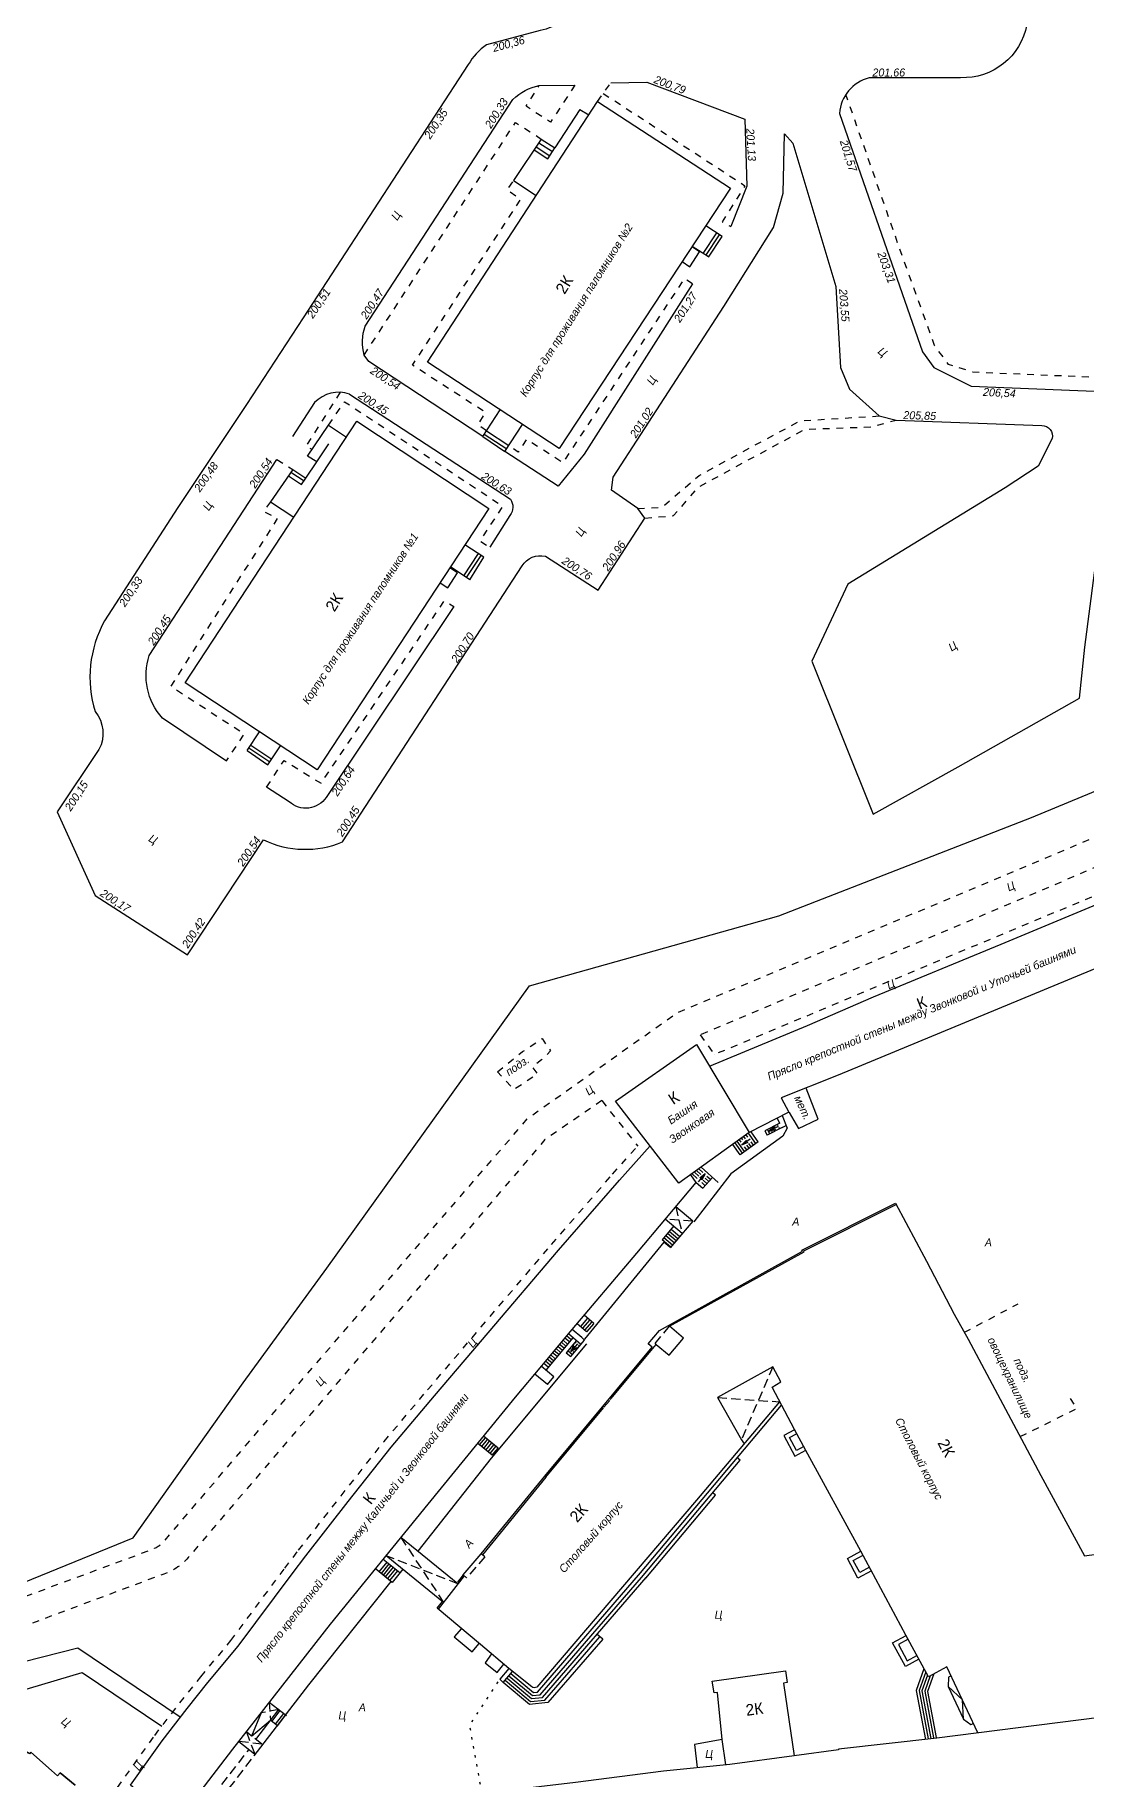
# Model space of a CAD drawing. Header units: metres. Extents: x 2227888 to 2228620, y 529759 to 530801.
# Drawn here: x 2228154.6 to 2228269.6, y 530494.2 to 530685 of the extents above; entities that cross this region are included whole.
import ezdxf

# ---------------------------------------------------------------- set-up
doc = ezdxf.new("R2010")
doc.units = ezdxf.units.M
doc.header["$LTSCALE"] = 0.5
for name, pattern in [('189_3', [3, 1.5, -1.5]), ('22', [3, 2, -1]), ('24', [3, 1.5, -1.5]), ('366', [2, 0.5, -1.5]), ('8_2', [5, 4, -1]), ('CONTI', [0]), ('L2X1', [3, 2, -1])]:
    doc.linetypes.add(name, pattern=pattern)
for name, color, linetype in [('ЗДАНИЯ_ЖИЛЫЕ', 252, 'CONTI'), ('КУЛЬТ_РИТУАЛ', 252, 'CONTI'), ('ОГРАЖДЕНИЯ', 252, 'CONTI'), ('СООРУЖЕНИЯ', 252, 'CONTI'), ('ТРОТУАРЫ', 252, 'CONTI')]:
    doc.layers.add(name, color=color, linetype=linetype)
doc.layers.add('ИИ_ЗДАНИЯ_СООРУЖЕНИЯ_025', color=7, linetype='Continuous', lineweight=25)
doc.layers.get('0').off()
doc.styles.get("Standard").update_dxf_attribs({"font": '', "height": 0.875})
doc.styles.add('БМ431', font='', dxfattribs={"height": 0.875})
doc.styles.add('древний курсив', font='', dxfattribs={"height": 0.875})
doc.styles.add('рубленый', font='', dxfattribs={"height": 1})
doc.styles.get('Standard').set_extended_font_data('Bm431', italic=True)
doc.styles.get('БМ431').set_extended_font_data('Bm431', italic=True)
doc.styles.get('древний курсив').set_extended_font_data('D431', italic=True)
doc.styles.get('рубленый').set_extended_font_data('P131')
doc.linetypes.add('119_3', pattern='A,6,-2,[12,GUGK.shx,S=1,R=0,X=0,Y=0],6,[12,GUGK.shx,S=1,R=180,X=0,Y=0],-2', length=16)
doc.linetypes.add('122_g', pattern='A,1,-2,6,-0.5,-0.2,["Г",Standard,S=2,R=0,X=-0.1,Y=-1],-0.2,-2,6,-2,6,-2,6', length=33.9)
doc.linetypes.add('280', pattern='A,2,[9,GUGK.shx,S=0.25,R=0,X=0,Y=0.5],2,0', length=4)
doc.linetypes.add('474_1', pattern='A,1.5,[4,GUGK.shx,S=1,R=0,X=0,Y=-0.5],-0.5,[5,GUGK.shx,S=0.3,R=45,X=0,Y=0.5],0.001,-0.5,0.5', length=3.001)
doc.linetypes.add('84a_2', pattern='A,0.001,[5,GUGK.shx,S=0.9,R=225,X=0,Y=0],0.5,[5,GUGK.shx,S=0.4,R=225,X=0,Y=0],0.5', length=1.001)

# ---------------------------------------------------------------- blocks, each defined once
blk = doc.blocks.new('468(1)')
at = {"color": 3}
for points in [[(-1, 1), (1, 1)], [(-0.6, 0.5), (0.6, 0.5)], [(-0.2, 0), (0.2, 0)]]:
    blk.add_lwpolyline(points, dxfattribs=at)

msp = doc.modelspace()

# ---------------------------------------------------------------- linework, layer by layer
at = {"layer": 'ЗДАНИЯ_ЖИЛЫЕ'}
for points in [[(2228197.56, 530649.18), (2228216.18, 530677.69), (2228230.74, 530668.2), (2228211.98, 530639.75), (2228197.56, 530649.18)], [(2228214.26, 530676.82), (2228211.51, 530672.61)], [(2228214.26, 530676.82), (2228215.21, 530676.21)], [(2228210.03, 530673.58), (2228206.99, 530669.04), (2228209.47, 530667.42)], [(2228210.03, 530673.58), (2228211.51, 530672.61)], [(2228209.24, 530672.41), (2228210.73, 530671.42), (2228211.51, 530672.61)], [(2228209.46, 530672.74), (2228210.95, 530671.76)], [(2228209.75, 530673.18), (2228211.24, 530672.2)], [(2228228.33, 530660.66), (2228229.82, 530662.92), (2228228.03, 530664.1)], [(2228225.44, 530660.17), (2228226.29, 530659.61), (2228227.35, 530661.25), (2228226.52, 530661.8)], [(2228228.31, 530660.68), (2228226.54, 530661.84)], [(2228227.73, 530661.06), (2228229.22, 530663.31)], [(2228228.04, 530660.85), (2228229.53, 530663.11)], [(2228189.85, 530642.72), (2228204.3, 530633.19), (2228185.49, 530604.58), (2228171.06, 530614.09), (2228189.85, 530642.72)], [(2228203.62, 530641.05), (2228205.53, 530643.97)], [(2228203.62, 530641.05), (2228206.05, 530639.42), (2228207.98, 530642.37)], [(2228203.79, 530641.31), (2228206.24, 530639.71)], [(2228204.02, 530641.66), (2228206.47, 530640.06)], [(2228201.55, 530625.82), (2228203.14, 530628.24)], [(2228202.22, 530625.38), (2228203.74, 530627.84), (2228201.67, 530629.2)], [(2228201.86, 530625.62), (2228203.45, 530628.03)], [(2228198.95, 530625.06), (2228199.8, 530624.5), (2228200.86, 530626.15), (2228200.03, 530626.7)], [(2228202.22, 530625.38), (2228200.09, 530626.78)], [(2228177.85, 530606.7), (2228179.19, 530608.73)], [(2228177.85, 530606.7), (2228180.11, 530605.12), (2228181.49, 530607.22)], [(2228178.03, 530606.98), (2228180.33, 530605.46)], [(2228178.24, 530607.29), (2228180.54, 530605.77)]]:
    msp.add_lwpolyline(points, dxfattribs=at)
at = {"layer": 'ЗДАНИЯ_ЖИЛЫЕ', "flags": 128}
for points in [[(2228185.48, 530638.27), (2228184.45, 530638.89), (2228186.75, 530642.29), (2228188.73, 530640.99)], [(2228185.48, 530638.27), (2228186.78, 530640.23)], [(2228182.85, 530637.45), (2228180.42, 530633.9), (2228182.97, 530632.23)], [(2228182.64, 530637.15), (2228184.08, 530636.19)], [(2228182.85, 530637.45), (2228184.28, 530636.48), (2228185.48, 530638.27)], [(2228182.36, 530636.74), (2228183.81, 530635.78), (2228184.28, 530636.48)]]:
    msp.add_lwpolyline(points, dxfattribs=at)
at = {"layer": 'ИИ_ЗДАНИЯ_СООРУЖЕНИЯ_025', "extrusion": (-2.03036e-17, 5.69296e-17, -1)}
for p, q in [((2228193.12, 530517.94), (2228192.26, 530516.89)), ((2228193.35, 530517.75), (2228192.5, 530516.7)), ((2228193.58, 530517.56), (2228192.73, 530516.51)), ((2228193.81, 530517.37), (2228192.96, 530516.32)), ((2228194.05, 530517.18), (2228193.2, 530516.13)), ((2228194.28, 530516.99), (2228193.43, 530515.94)), ((2228178.81, 530498.55), (2228181.32, 530501.83)), ((2228180.56, 530500.51), (2228181.47, 530501.7)), ((2228179.38, 530501.44), (2228178.32, 530498.92)), ((2228178.32, 530498.92), (2228180.4, 530500.64)), ((2228180.96, 530500.2), (2228181.87, 530501.39)), ((2228181.16, 530500.05), (2228182.07, 530501.24))]:
    msp.add_line(p, q, dxfattribs=at)
at = {"layer": 'ИИ_ЗДАНИЯ_СООРУЖЕНИЯ_025', "linetype": 'L2X1', "extrusion": (-2.03036e-17, 5.69296e-17, -1)}
for p, q in [((2228181.32, 530501.83), (2228179.38, 530501.44)), ((2228180.26, 530502.61), (2228180.4, 530500.64)), ((2228179.47, 530498.03), (2228176.96, 530498.32)), ((2228177.76, 530499.37), (2228178.67, 530496.98))]:
    msp.add_line(p, q, dxfattribs=at)
at = {"layer": 'ИИ_ЗДАНИЯ_СООРУЖЕНИЯ_025', "linetype": '280', "extrusion": (-2.03036e-17, 5.69296e-17, -1), "elevation": 0}
msp.add_lwpolyline([(-2228194.89, 530517.15), (-2228193.72, 530515.71), (-2228193.57, 530515.8), (-2228193.55, 530515.82), (-2228184.57, 530504.53), (-2228178.58, 530496.76), (-2228178.58, 530496.76)], dxfattribs=at)
at = {"layer": 'ИИ_ЗДАНИЯ_СООРУЖЕНИЯ_025', "elevation": 0}
for points in [[(2228193.71, 530515.72), (2228191.88, 530517.2)], [(2228194.56, 530516.76), (2228192.73, 530518.24)]]:
    msp.add_lwpolyline(points, dxfattribs=at)
at = {"layer": 'ИИ_ЗДАНИЯ_СООРУЖЕНИЯ_025', "linetype": 'ByBlock', "elevation": 0}
for points in [[(2228180.26, 530502.61), (2228182.14, 530501.18)], [(2228176.95, 530498.32), (2228178.67, 530496.98)]]:
    msp.add_lwpolyline(points, dxfattribs=at)
at = {"layer": 'ИИ_ЗДАНИЯ_СООРУЖЕНИЯ_025', "linetype": 'L2X1', "elevation": 0}
for points in [[(2228181.21, 530500), (2228180.4, 530500.64)], [(2228179.47, 530498.03), (2228177.76, 530499.36)]]:
    msp.add_lwpolyline(points, dxfattribs=at)
at = {"layer": 'КУЛЬТ_РИТУАЛ', "linetype": 'Continuous', "extrusion": (-2.03036e-17, 5.69296e-17, -1)}
msp.add_line((2228276.78, 530585.39), (2228242.52, 530571.18), dxfattribs=at)
at = {"layer": 'КУЛЬТ_РИТУАЛ', "extrusion": (-2.03036e-17, 5.69296e-17, -1)}
for p, q in [((2228242.52, 530571.18), (2228236.28, 530568.73)), ((2228236.28, 530568.73), (2228237.09, 530567.14)), ((2228237.09, 530567.14), (2228232.76, 530564.92)), ((2228232.38, 530564.24), (2228232.19, 530564.49)), ((2228232.62, 530564.42), (2228232.44, 530564.67)), ((2228233.49, 530563.72), (2228232.68, 530564.84)), ((2228233.76, 530563.92), (2228232.97, 530565)), ((2228236.13, 530565.94), (2228234.49, 530565.1)), ((2228234.49, 530565.1), (2228234.73, 530564.63)), ((2228236.36, 530565.47), (2228234.73, 530564.63)), ((2228234.76, 530565.24), (2228235, 530564.77)), ((2228235.03, 530565.37), (2228235.07, 530565.3)), ((2228235.2, 530565.04), (2228235.27, 530564.91)), ((2228235.29, 530565.51), (2228235.33, 530565.45)), ((2228235.47, 530565.16), (2228235.53, 530565.04)), ((2228235.56, 530565.65), (2228235.59, 530565.59)), ((2228235.76, 530565.26), (2228235.8, 530565.18)), ((2228235.83, 530565.79), (2228235.88, 530565.69)), ((2228235.99, 530565.47), (2228236.07, 530565.32)), ((2228231.79, 530562.49), (2228230.98, 530563.61)), ((2228232.03, 530562.67), (2228231.22, 530563.79)), ((2228232.27, 530562.84), (2228231.46, 530563.97)), ((2228231.9, 530563.88), (2228231.71, 530564.14)), ((2228233.76, 530563.92), (2228231.79, 530562.49)), ((2228232.09, 530564.12), (2228231.95, 530564.32)), ((2228232.52, 530563.02), (2228232.27, 530563.37)), ((2228232.76, 530563.2), (2228232.5, 530563.55)), ((2228233, 530563.37), (2228232.74, 530563.73)), ((2228233.25, 530563.55), (2228232.98, 530563.91)), ((2228227.01, 530560.77), (2228227.48, 530560.35)), ((2228227.26, 530560.95), (2228227.7, 530560.56)), ((2228227.51, 530561.13), (2228229.37, 530559.46)), ((2228226.52, 530560.41), (2228227.07, 530559.91)), ((2228226.77, 530560.59), (2228227.26, 530560.15)), ((2228226.98, 530559.47), (2228227.7, 530558.82)), ((2228227.59, 530559.45), (2228227.96, 530559.11)), ((2228227.7, 530558.82), (2228228.77, 530560)), ((2228227.75, 530559.71), (2228228.16, 530559.33)), ((2228227.95, 530559.92), (2228228.36, 530559.55)), ((2228228.15, 530560.16), (2228228.57, 530559.78)), ((2228225.45, 530553.88), (2228223.59, 530555.44)), ((2228226.59, 530555.24), (2228224.12, 530552.3)), ((2228226.59, 530555.24), (2228224.73, 530556.8)), ((2228224.5, 530554.67), (2228223.25, 530553.18)), ((2228224.2, 530552.39), (2228223.25, 530553.18)), ((2228224.39, 530552.62), (2228223.45, 530553.41)), ((2228224.58, 530552.85), (2228223.64, 530553.64)), ((2228224.78, 530553.08), (2228223.83, 530553.87)), ((2228224.97, 530553.31), (2228224.02, 530554.1)), ((2228225.16, 530553.54), (2228224.22, 530554.33)), ((2228214.99, 530543.12), (2228213.95, 530544.01)), ((2228215.09, 530544.62), (2228214.31, 530543.7)), ((2228215.32, 530544.43), (2228214.54, 530543.51)), ((2228215.77, 530544.04), (2228214.72, 530544.93)), ((2228215.54, 530544.23), (2228214.77, 530543.31)), ((2228215.77, 530544.04), (2228214.99, 530543.12)), ((2228213.49, 530542.48), (2228210.52, 530538.94)), ((2228212.52, 530541.33), (2228212.03, 530541.75)), ((2228212.72, 530541.56), (2228212.22, 530541.98)), ((2228212.91, 530541.79), (2228212.41, 530542.21)), ((2228213.1, 530542.02), (2228212.61, 530542.44)), ((2228213.87, 530542.16), (2228212.76, 530540.82)), ((2228213.3, 530542.25), (2228212.8, 530542.67)), ((2228214.36, 530541.75), (2228212.99, 530542.9)), ((2228214.47, 530542.5), (2228213.41, 530543.39)), ((2228213.53, 530541.75), (2228213.59, 530541.7)), ((2228213.72, 530541.98), (2228213.81, 530541.9)), ((2228214.08, 530541.68), (2228214.2, 530541.58)), ((2228210.98, 530539.49), (2228210.48, 530539.91)), ((2228211.17, 530539.72), (2228210.68, 530540.14)), ((2228211.37, 530539.95), (2228210.87, 530540.37)), ((2228211.56, 530540.18), (2228211.06, 530540.6)), ((2228211.75, 530540.41), (2228211.25, 530540.83)), ((2228211.95, 530540.64), (2228211.45, 530541.06)), ((2228212.14, 530540.87), (2228211.64, 530541.29)), ((2228212.33, 530541.1), (2228211.83, 530541.52)), ((2228212.76, 530540.82), (2228213.25, 530540.43)), ((2228212.95, 530541.06), (2228213.44, 530540.66)), ((2228213.14, 530541.29), (2228213.21, 530541.23)), ((2228213.33, 530541.52), (2228213.39, 530541.47)), ((2228213.53, 530540.97), (2228213.63, 530540.89)), ((2228213.72, 530541.2), (2228213.82, 530541.12)), ((2228213.92, 530541.42), (2228214.01, 530541.35)), ((2228210.71, 530537.35), (2228209.31, 530538.51)), ((2228211.41, 530538.2), (2228210.02, 530539.36)), ((2228210.79, 530539.26), (2228210.29, 530539.68)), ((2228229.31, 530535.93), (2228231.91, 530531.33)), ((2228210.53, 530527.24), (2228216.82, 530534.81)), ((2228216.86, 530534.87), (2228216.76, 530534.97)), ((2228217.62, 530535.74), (2228217.51, 530535.84)), ((2228204.67, 530529.62), (2228203.07, 530530.93)), ((2228203.27, 530530.76), (2228203.91, 530531.54)), ((2228203.51, 530530.57), (2228204.14, 530531.35)), ((2228205.3, 530530.4), (2228203.7, 530531.71)), ((2228203.74, 530530.38), (2228204.37, 530531.16)), ((2228203.97, 530530.19), (2228204.61, 530530.97)), ((2228204.2, 530530), (2228204.84, 530530.78)), ((2228204.44, 530529.81), (2228205.07, 530530.59)), ((2228204.67, 530529.62), (2228205.3, 530530.4)), ((2228210.53, 530527.24), (2228203.58, 530518.75)), ((2228200.9, 530515.57), (2228194.67, 530520.63)), ((2228199.34, 530513.53), (2228193.06, 530518.64)), ((2228201.59, 530516.45), (2228198.76, 530512.8)), ((2228254.59, 530505.36), (2228254.52, 530504.35)), ((2228254.86, 530505.51), (2228254.59, 530505.36))]:
    msp.add_line(p, q, dxfattribs=at)
at = {"layer": 'КУЛЬТ_РИТУАЛ', "linetype": 'L2X1', "extrusion": (-2.03036e-17, 5.69296e-17, -1)}
for p, q in [((2228226.59, 530555.24), (2228223.59, 530555.44)), ((2228224.73, 530556.8), (2228225.45, 530553.88)), ((2228216.86, 530534.87), (2228217.62, 530535.74)), ((2228194.67, 530520.63), (2228199.34, 530513.53)), ((2228203.84, 530518.52), (2228203.46, 530518.84)), ((2228200.9, 530515.57), (2228193.06, 530518.64))]:
    msp.add_line(p, q, dxfattribs=at)
at = {"layer": 'КУЛЬТ_РИТУАЛ'}
msp.add_line((2228205.87, 530504.77), (2228206.89, 530505.99), dxfattribs=at)
at = {"layer": 'КУЛЬТ_РИТУАЛ', "extrusion": (1.22465e-16, -2.71926e-32, -1)}
for points in [[(-2228358.87, 530624.44), (-2228354.85, 530622.56), (-2228347.71, 530619.46), (-2228337.56, 530615.31), (-2228322.05, 530608.64), (-2228313.49, 530605.01), (-2228298.51, 530598.59), (-2228289.11, 530594.73), (-2228276.09, 530589.45), (-2228275.19, 530591.67), (-2228260.29, 530585.47), (-2228246.34, 530579.73), (-2228239.12, 530576.59), (-2228228.39, 530572.14)], [(-2228162.87, 530489.45), (-2228165.54, 530493.19), (-2228165.07, 530493.53), (-2228168.54, 530498.39), (-2228171.29, 530501.94), (-2228173.56, 530504.77), (-2228176.85, 530508.75), (-2228182.76, 530516.66), (-2228184.26, 530518.61), (-2228188.91, 530524.56), (-2228193.6, 530530.5), (-2228198.35, 530536.13), (-2228204.21, 530543.01), (-2228211.92, 530552.04), (-2228218.57, 530559.71), (-2228221.94, 530563.47)]]:
    msp.add_lwpolyline(points, dxfattribs=at)
at = {"layer": 'КУЛЬТ_РИТУАЛ', "linetype": '24', "extrusion": (1.22465e-16, -2.71926e-32, -1)}
for points in [[(-2228357.62, 530624.99), (-2228357.62, 530624.99), (-2228357.62, 530624.99), (-2228357.62, 530624.99), (-2228321.66, 530609.56), (-2228276.64, 530590.75), (-2228276.64, 530590.75), (-2228276.64, 530590.75), (-2228276.64, 530590.75), (-2228275.74, 530592.98), (-2228275.74, 530592.98), (-2228228.98, 530573.46), (-2228228.98, 530573.46), (-2228228.98, 530573.46)], [(-2228162.95, 530491.28), (-2228164.15, 530492.96), (-2228163.67, 530493.3), (-2228167.74, 530498.99), (-2228170.5, 530502.56), (-2228172.78, 530505.4), (-2228176.07, 530509.36), (-2228181.96, 530517.27), (-2228183.47, 530519.23), (-2228188.12, 530525.18), (-2228192.83, 530531.14), (-2228197.59, 530536.77), (-2228203.45, 530543.66), (-2228211.16, 530552.69), (-2228217.82, 530560.38), (-2228220.57, 530563.44)]]:
    msp.add_lwpolyline(points, dxfattribs=at)
at = {"layer": 'КУЛЬТ_РИТУАЛ', "extrusion": (1.22465e-16, -2.71926e-32, -1)}
msp.add_lwpolyline([(-2228225.09, 530559.39), (-2228218.15, 530568.37), (-2228227, 530574.55), (-2228232.76, 530564.92)], close=True, dxfattribs=at)
at = {"layer": 'КУЛЬТ_РИТУАЛ', "linetype": '24'}
msp.add_lwpolyline([(2228227.4, 530575.6), (2228228.98, 530573.46)], dxfattribs=at)
at = {"layer": 'КУЛЬТ_РИТУАЛ', "linetype": '24', "flags": 128}
msp.add_lwpolyline([(2228216.64, 530568.41), (2228220.57, 530563.44)], dxfattribs=at)
at = {"layer": 'КУЛЬТ_РИТУАЛ', "flags": 128}
msp.add_lwpolyline([(2228237.14, 530567.13), (2228238.15, 530565.38), (2228240.33, 530566.38), (2228238.99, 530569.79)], dxfattribs=at)
at = {"layer": 'КУЛЬТ_РИТУАЛ', "linetype": '280', "extrusion": (-2.03036e-17, 5.69296e-17, -1), "elevation": 0}
for points in [[(-2228236.39, 530566.78), (-2228236.94, 530565.39), (-2228236.46, 530564.53), (-2228230.76, 530560.41), (-2228226.73, 530555.16)], [(-2228224.09, 530552.4), (-2228223.44, 530552.93), (-2228214.76, 530542.34), (-2228214.76, 530542.34)], [(-2228214.99, 530541.81), (-2228214.99, 530541.81), (-2228204.54, 530529.29), (-2228196.51, 530519.14), (-2228196.51, 530519.14)]]:
    msp.add_lwpolyline(points, dxfattribs=at)
at = {"layer": 'КУЛЬТ_РИТУАЛ', "elevation": 0, "flags": 128}
for points in [[(2228236.13, 530565.94), (2228235.84, 530566.5)], [(2228236.36, 530565.47), (2228236.9, 530565.73)], [(2228213.25, 530540.43), (2228214.76, 530542.22), (2228214.47, 530542.5)], [(2228210.71, 530537.35), (2228211.41, 530538.2)], [(2228221.17, 530516.47), (2228231.78, 530529.09), (2228231.46, 530529.35)], [(2228221.45, 530516.17), (2228229.08, 530525.26), (2228228.78, 530525.51)], [(2228216.75, 530509.52), (2228210.73, 530502.57), (2228208.74, 530502.38), (2228205.87, 530504.77)], [(2228216.75, 530509.52), (2228216.14, 530510.04)], [(2228256.2, 530500.77), (2228257.03, 530500.17), (2228257.3, 530500.3)], [(2228229.8, 530498.54), (2228226.77, 530497.99), (2228227.07, 530495.46)]]:
    msp.add_lwpolyline(points, dxfattribs=at)
at = {"layer": 'КУЛЬТ_РИТУАЛ', "extrusion": (-2.03036e-17, 5.69296e-17, -1), "elevation": 0}
for points in [[(-2228235.95, 530565.6), (-2228234.95, 530565.06), (-2228235.53, 530565.54), (-2228234.95, 530565.06), (-2228235.67, 530565.28)], [(-2228232.89, 530564.19), (-2228231.95, 530563.58), (-2228232.48, 530564.1), (-2228231.95, 530563.58), (-2228232.65, 530563.86)], [(-2228227.23, 530559.54), (-2228227.96, 530560.39), (-2228227.59, 530559.74), (-2228227.96, 530560.39), (-2228227.37, 530559.93)], [(-2228201.47, 530516.54), (-2228203.46, 530518.84), (-2228210.41, 530527.34), (-2228222.15, 530541.46), (-2228221.72, 530541.83), (-2228222.94, 530543.28), (-2228238.59, 530551.95), (-2228238.53, 530552.06), (-2228248.76, 530557.2), (-2228252.18, 530550.87), (-2228255.21, 530545.07), (-2228256.74, 530542.34), (-2228259.06, 530537.96), (-2228262.57, 530531.39), (-2228264.67, 530527.42), (-2228269.45, 530518.63), (-2228280.79, 530520.19), (-2228286.41, 530521)], [(-2228217.67, 530535.84), (-2228222.59, 530541.75), (-2228224, 530540.56), (-2228225.59, 530542.44), (-2228224.06, 530543.73), (-2228238.79, 530551.89), (-2228238.73, 530552), (-2228248.83, 530557.06)], [(-2228214, 530541.81), (-2228213.26, 530540.96), (-2228213.63, 530541.61), (-2228213.26, 530540.96), (-2228213.86, 530541.42)], [(-2228257.78, 530499.27), (-2228254.4, 530506.49), (-2228252.37, 530505.4), (-2228249.92, 530509.95), (-2228244.98, 530519.15), (-2228238.98, 530530.15), (-2228237.71, 530532.44), (-2228235.27, 530537.07), (-2228236.24, 530537.67), (-2228235.37, 530539.31), (-2228229.31, 530535.93)], [(-2228206.69, 530505.75), (-2228209.16, 530503.69), (-2228209.62, 530503.73), (-2228220.89, 530516.76), (-2228236.3, 530535.12)], [(-2228236.1, 530535.47), (-2228227, 530524.72), (-2228209.54, 530504.26)], [(-2228237.73, 530532.41), (-2228236.56, 530531.78), (-2228237.77, 530529.53), (-2228238.97, 530530.18)], [(-2228238.74, 530530.59), (-2228237.93, 530530.15), (-2228237.17, 530531.56), (-2228237.94, 530531.98)], [(-2228246.15, 530516.98), (-2228244.67, 530516.19), (-2228243.52, 530518.33), (-2228245, 530519.12)], [(-2228245.93, 530517.4), (-2228244.86, 530516.82), (-2228244.16, 530518.13), (-2228245.22, 530518.71)], [(-2228206.28, 530505.26), (-2228208.95, 530503.03), (-2228210.16, 530503.13), (-2228221.5, 530516.24)], [(-2228206.49, 530505.5), (-2228209.05, 530503.36), (-2228209.89, 530503.43), (-2228221.2, 530516.5)], [(-2228206.47, 530506.32), (-2228203.38, 530508.92), (-2228198.65, 530512.89), (-2228199.22, 530513.63)], [(-2228206.08, 530505.01), (-2228208.84, 530502.71), (-2228210.43, 530502.83), (-2228216.44, 530509.78)], [(-2228251.34, 530507.31), (-2228249.86, 530506.51), (-2228248.46, 530509.11), (-2228249.94, 530509.91)], [(-2228250.16, 530509.5), (-2228249.09, 530508.92), (-2228250.05, 530507.15), (-2228251.12, 530507.72)], [(-2228208.98, 530504.31), (-2228206.47, 530506.32), (-2228205.48, 530505.12), (-2228205.87, 530504.77)], [(-2228230.22, 530495.76), (-2228229.8, 530498.54), (-2228229.3, 530503.69), (-2228228.93, 530503.63), (-2228228.71, 530504.91), (-2228236.75, 530506.04), (-2228236.94, 530504.77), (-2228236.52, 530504.71), (-2228237.68, 530496.75)], [(-2228251.89, 530506.28), (-2228251.04, 530503.9), (-2228252.05, 530498.55)], [(-2228252.08, 530505.93), (-2228251.35, 530503.88), (-2228252.34, 530498.6)], [(-2228252.28, 530505.57), (-2228251.66, 530503.85), (-2228252.64, 530498.66)], [(-2228252.57, 530505.51), (-2228251.97, 530503.83), (-2228252.93, 530498.71)], [(-2228252.97, 530505.72), (-2228252.28, 530503.8), (-2228253.23, 530498.77)], [(-2228290.94, 530484.54), (-2228288.88, 530503.19), (-2228253.29, 530498.7)], [(-2228253.29, 530498.7), (-2228242.54, 530497.48), (-2228242.55, 530497.4), (-2228237.68, 530496.75), (-2228230.66, 530495.81), (-2228223.38, 530495.06), (-2228213.77, 530493.83), (-2228203.54, 530492.64), (-2228206.14, 530472.77), (-2228229.44, 530475.72)]]:
    msp.add_lwpolyline(points, dxfattribs=at)
at = {"layer": 'КУЛЬТ_РИТУАЛ', "linetype": '22', "extrusion": (-2.03036e-17, 5.69296e-17, -1), "elevation": 0}
msp.add_lwpolyline([(-2228222.59, 530541.75), (-2228222.47, 530541.84), (-2228224.06, 530543.73)], dxfattribs=at)
at = {"layer": 'КУЛЬТ_РИТУАЛ', "linetype": 'L2X1', "extrusion": (-2.03036e-17, 5.69296e-17, -1), "elevation": 0}
for points in [[(-2228235.37, 530539.31), (-2228231.91, 530531.33), (-2228232.21, 530530.87)], [(-2228229.31, 530535.93), (-2228236.1, 530535.47)], [(-2228203.84, 530518.52), (-2228201.84, 530516.21), (-2228201.47, 530516.54), (-2228200.79, 530515.66)]]:
    msp.add_lwpolyline(points, dxfattribs=at)
at = {"layer": 'КУЛЬТ_РИТУАЛ', "lineweight": 25, "elevation": 0}
for points in [[(2228201.28, 530510.68), (2228200.48, 530509.75), (2228202.46, 530508.12), (2228203.23, 530509.05)], [(2228204.59, 530507.9), (2228203.87, 530506.94), (2228205.19, 530505.86), (2228205.94, 530506.77)]]:
    msp.add_lwpolyline(points, dxfattribs=at)
at = {"layer": 'КУЛЬТ_РИТУАЛ', "extrusion": (-2.03036e-17, 5.69296e-17, -1), "elevation": 0}
msp.add_lwpolyline([(-2228256.2, 530500.77), (-2228256.09, 530502.88), (-2228254.52, 530504.35)], close=True, dxfattribs=at)
at = {"layer": 'КУЛЬТ_РИТУАЛ', "extrusion": (1.22465e-16, -2.71926e-32, -1), "elevation": 0}
msp.add_lwpolyline([(-2228157.4, 530494.89), (-2228159.03, 530493.53), (-2228157.4, 530494.89), (-2228157.1, 530494.56), (-2228156.44, 530495.15), (-2228154.19, 530497.16), (-2228154.04, 530496.97), (-2228153.8, 530497.17), (-2228153.64, 530496.98), (-2228153.41, 530497.18), (-2228152.93, 530496.6), (-2228152.98, 530496.56), (-2228151.08, 530494.3), (-2228150.7, 530494.61), (-2228149.12, 530492.98), (-2228149.51, 530492.61)], dxfattribs=at)
at = {"layer": 'КУЛЬТ_РИТУАЛ'}
msp.add_polyline3d([(2228166.58, 530486.62, 0), (2228166.98, 530486.3, 0), (2228167.61, 530486.27, 0), (2228167.99, 530486.42, 0), (2228170.54, 530490, 0), (2228176.29, 530497.47, 0), (2228186.96, 530511.14, 0), (2228197.64, 530524.28, 0), (2228207.19, 530535.98, 0), (2228210.07, 530539.42, 0), (2228212.99, 530542.9, 0), (2228220.46, 530551.72, 0), (2228226.98, 530559.47, 0), (2228226.37, 530560.31, 0)], dxfattribs=at)
at = {"layer": 'КУЛЬТ_РИТУАЛ', "extrusion": (-2.03036e-17, 5.69296e-17, -1)}
msp.add_arc((-2228209.31, 530504.75), 0.547, 245.0182, 306.5152, dxfattribs=at)
at = {"layer": 'ОГРАЖДЕНИЯ', "linetype": '474_1', "flags": 128}
for points in [[(2228263.65, 530599.39), (2228290.49, 530610.49), (2228294.72, 530612.15), (2228297.07, 530613.74), (2228297.92, 530615.05), (2228298.04, 530640.33)], [(2228177.4, 530537.54), (2228186.55, 530550.08), (2228208.72, 530580.98), (2228236.02, 530588.61), (2228263.65, 530599.39)], [(2228120.79, 530512.06), (2228123.58, 530510.53), (2228132.12, 530508.39), (2228135.15, 530508.77), (2228145.14, 530512.34), (2228165.38, 530520.58), (2228177.4, 530537.54), (2228177.4, 530537.54), (2228177.4, 530537.54)], [(2228170.53, 530500.97), (2228159.32, 530508.54), (2228131.93, 530501.56), (2228131.12, 530500.29)]]:
    msp.add_lwpolyline(points, dxfattribs=at)
at = {"layer": 'СООРУЖЕНИЯ', "linetype": '24', "flags": 128}
for points, elevation in [([(2228205.25, 530571.56), (2228207.98, 530573.77), (2228210.11, 530575.19), (2228211.05, 530573.86), (2228210.04, 530572.86), (2228209.03, 530572.09), (2228209.63, 530571.3), (2228207.01, 530569.61), (2228205.25, 530571.56)], 211.52), ([(2228256.32, 530543.08), (2228262.21, 530546.2)], 0), ([(2228262.43, 530531.66), (2228268.64, 530534.76), (2228267.57, 530536.35)], 0)]:
    msp.add_lwpolyline(points, dxfattribs=dict(at, elevation=elevation))
at = {"layer": 'СООРУЖЕНИЯ', "linetype": '22', "flags": 128}
for points, elevation in [([(2228167.74, 530484.13), (2228178.06, 530497.45)], 209.97), ([(2228178.29, 530496.37), (2228168.45, 530483.69)], 211.15)]:
    msp.add_lwpolyline(points, dxfattribs=dict(at, elevation=elevation))
at = {"layer": 'ТРОТУАРЫ', "flags": 128}
for points in [[(2228235.18, 530776.89), (2228234.77, 530776.38), (2228234.66, 530774.17), (2228234.17, 530767.5), (2228234.24, 530764.54), (2228236.38, 530754.77, 0.217497), (2228238.89, 530751.42), (2228246.62, 530751.3), (2228246.65, 530742.34), (2228258.46, 530733.62), (2228259.3, 530732.5), (2228262.75, 530724.96), (2228263.48, 530721.94), (2228263.15, 530686.08, -0.372639), (2228255.87, 530680.29), (2228245.91, 530680.28, 0.320358), (2228242.64, 530676.38), (2228247.81, 530661.5), (2228251.73, 530650.31), (2228252.97, 530648.59), (2228257.07, 530646.57), (2228268.74, 530646.09), (2228283.93, 530645.47), (2228283.93, 530645.47)], [(2228227.41, 530738.03), (2228227.44, 530714.01), (2228227.35, 530703.05, -0.319425), (2228224.29, 530700.14), (2228213.42, 530700.03), (2228213.34, 530688.98, -0.337394), (2228209.9, 530685.46), (2228204.04, 530683.89, 0.109575), (2228202.03, 530681.72), (2228183.98, 530654.02), (2228177.79, 530644.53), (2228170.28, 530633.28), (2228162.25, 530620.9, 0.205368), (2228161.23, 530610.96, -0.300446), (2228161.64, 530606.83), (2228157.06, 530600.01), (2228161.21, 530590.85), (2228171.34, 530584.35), (2228179.65, 530596.93, 0.212788), (2228188.27, 530596.7), (2228207.94, 530626.89, -0.322324), (2228210.47, 530627.96), (2228216.26, 530624.23), (2228221.36, 530632.13), (2228220.57, 530633.16), (2228217.7, 530635.17), (2228217.9, 530636.61), (2228230.01, 530655.28), (2228235.43, 530663.92), (2228236.48, 530667.65), (2228236.64, 530674.14), (2228237.53, 530673.13), (2228242.23, 530657.46), (2228242.76, 530648.58), (2228243.75, 530646.24), (2228247, 530643.29), (2228248.85, 530642.84), (2228264.79, 530642.25, -0.46155), (2228265.93, 530640.82), (2228264.39, 530637.79), (2228260.78, 530635.43), (2228243.56, 530624.88), (2228239.64, 530616.47), (2228246.32, 530599.76), (2228255.63, 530604.92), (2228268.89, 530612.42), (2228269.49, 530618), (2228271.96, 530637.07), (2228275.34, 530639.11, -0.079341), (2228284.19, 530640.33), (2228297.99, 530640.37)], [(2228190.75, 530653.11), (2228206.93, 530677.91, -0.148757), (2228209.81, 530679.42), (2228213.71, 530679.47)], [(2228203.62, 530641.05), (2228191.17, 530649.24), (2228190.65, 530649.96, -0.144197), (2228190.75, 530653.11)], [(2228189.05, 530645.69, 0.297419), (2228185.23, 530644.75), (2228182.81, 530641.06)], [(2228189.05, 530645.69), (2228206.65, 530634.2, -0.313946), (2228206.6, 530632.41), (2228204.41, 530628.95)], [(2228175.59, 530605.53), (2228168.58, 530610.24, -0.268261), (2228167.14, 530617.1), (2228181.11, 530638.52)], [(2228200.47, 530622.45), (2228186.49, 530601.58, -0.459405), (2228182.46, 530601.1), (2228179.98, 530602.7)]]:
    msp.add_lwpolyline(points, format="xyb", dxfattribs=at)
at = {"layer": 'ТРОТУАРЫ', "linetype": '189_3', "flags": 128}
for points in [[(2228213.71, 530679.47), (2228211.04, 530675.43), (2228208.36, 530677.16), (2228209.81, 530679.42)], [(2228216.18, 530677.69), (2228217.63, 530679.72)], [(2228216.8, 530678.57), (2228232.31, 530668.48), (2228229.82, 530664.54), (2228230.76, 530664.03)], [(2228284.9, 530646.81), (2228270.36, 530647.52), (2228257.24, 530648.07), (2228254.59, 530648.93), (2228253.04, 530651), (2228249.12, 530661.93), (2228243.35, 530678.46)], [(2228190.65, 530649.96), (2228207.19, 530675.38), (2228210.03, 530673.58)], [(2228204.02, 530641.66), (2228203.12, 530642.3), (2228203.91, 530643.69), (2228195.94, 530648.84), (2228207.77, 530666.98), (2228206.29, 530667.98), (2228206.99, 530669.04)], [(2228226.58, 530657.73), (2228225.68, 530658.33), (2228212.38, 530638.18), (2228208.41, 530640.74), (2228207.48, 530639.33), (2228206.47, 530640.06)], [(2228188.03, 530645.89), (2228184.26, 530639.97), (2228184.91, 530639.68)], [(2228186.75, 530642.29), (2228188.5, 530644.85), (2228205.81, 530633.43), (2228203.31, 530629.64), (2228204.41, 530628.95)], [(2228220.57, 530633.16), (2228223.24, 530633.32), (2228227.28, 530636.79), (2228238.34, 530642.77), (2228247, 530643.29)], [(2228221.36, 530632.13), (2228224.5, 530632.39), (2228227.22, 530635.52), (2228238.85, 530641.83), (2228246.22, 530642.11), (2228248.85, 530642.84)], [(2228181.11, 530638.52), (2228182.85, 530637.45)], [(2228357.53, 530638.62), (2228354.92, 530637.49), (2228340.7, 530629.09), (2228306.74, 530609.15), (2228286.67, 530600.7), (2228227.4, 530575.6), (2228227.4, 530575.6)], [(2228180.42, 530633.9), (2228179.63, 530632.86), (2228181.15, 530632.08), (2228169.5, 530613.73), (2228177.53, 530608.53), (2228175.54, 530605.56)], [(2228179.98, 530602.7), (2228181.89, 530605.62), (2228185.93, 530603.12), (2228199.42, 530623.09), (2228200.47, 530622.45)]]:
    msp.add_lwpolyline(points, dxfattribs=at)
at = {"layer": 'ТРОТУАРЫ', "flags": 128}
for points in [[(2228217.63, 530679.72), (2228221.57, 530679.8), (2228232.29, 530675.74), (2228232.29, 530675.74), (2228232.52, 530668.44), (2228232.52, 530668.44), (2228230.76, 530664.03), (2228230.76, 530664.03)], [(2228226.58, 530657.73), (2228226.58, 530657.73), (2228214.71, 530639.11), (2228211.87, 530635.61), (2228206.05, 530639.42)]]:
    msp.add_lwpolyline(points, dxfattribs=at)
at = {"layer": 'ТРОТУАРЫ', "linetype": '189_3', "flags": 128}
for points in [[(2228132.54, 530506.4), (2228167.42, 530519.32, 0.126731), (2228168.85, 530520.32), (2228181.18, 530534.77), (2228208.57, 530566.5), (2228224.89, 530578.02), (2228285.63, 530603.53), (2228298.64, 530608.98)], [(2228216.64, 530568.41), (2228216.64, 530568.41), (2228210.43, 530564.15), (2228183.27, 530532.34), (2228171.39, 530518.43, -0.143162), (2228168.51, 530516.55), (2228133.67, 530503.54)]]:
    msp.add_lwpolyline(points, format="xyb", dxfattribs=at)
at = {"layer": 'ТРОТУАРЫ'}
msp.add_lwpolyline([(2228131.86, 530501.6), (2228133.72, 530500.79), (2228136.73, 530499.02), (2228159.8, 530505.86), (2228168.51, 530499.99)], dxfattribs=at)
at = {"layer": 'ТРОТУАРЫ', "linetype": '366', "elevation": 0, "flags": 128}
msp.add_lwpolyline([(2228203.54, 530492.64), (2228202.2, 530500.12), (2228205.48, 530505.12)], dxfattribs=at)

# ---------------------------------------------------------------- block references
at = {"linetype": '8_2'}
for p in [(2228167.33, 530663.77), (2228168.23, 530655.43), (2228160.14, 530654.37), (2228160.73, 530644.81)]:
    msp.add_blockref('468(1)', p, dxfattribs=at)

# ---------------------------------------------------------------- texts
at = {"layer": 'ЗДАНИЯ_ЖИЛЫЕ'}
for s, height, rotation, style, p in [('Корпус для проживания паломников №2', 0.875, 57.8492, 'БМ431', (2228208.35, 530645.31)), ('2К', 1.25, 58.475, 'рубленый', (2228212.58, 530656.52)), ('Корпус для проживания паломников №1', 0.875, 56.7959, 'БМ431', (2228184.55, 530611.68)), ('2К', 1.25, 58.475, 'рубленый', (2228187.4, 530621.79))]:
    msp.add_text(s, height=height, rotation=rotation, dxfattribs=dict(at, style=style)).set_placement(p)
at = {"layer": 'КУЛЬТ_РИТУАЛ', "linetype": '366'}
for s, height, rotation, style, p in [('Прясло крепостной стены между Звонковой и Уточьей башнями', 0.875, 22.5797, 'БМ431', (2228234.98, 530570.61)), ('К', 1.25, 22.2363, 'рубленый', (2228251.42, 530578.35)), ('К', 1.25, 33.9727, 'рубленый', (2228224.46, 530567.91)), ('Башня', 0.875, 34.2505, 'БМ431', (2228224.21, 530565.77)), ('Звонковая', 0.875, 34.2505, 'БМ431', (2228224.37, 530563.69)), ('Прясло крепостной стены межжу Каличьей и Звонковой башнями', 0.875, 51.9916, 'БМ431', (2228179.45, 530506.9)), ('К', 1.25, 51.6482, 'рубленый', (2228191.37, 530524.15))]:
    msp.add_text(s, height=height, rotation=rotation, dxfattribs=dict(at, style=style)).set_placement(p)
at = {"layer": 'КУЛЬТ_РИТУАЛ', "linetype": '122_g', "style": 'БМ431'}
msp.add_text('Ц', height=0.875, rotation=22.8576, dxfattribs=at).set_placement((2228248.04, 530580.58))
at = {"layer": 'КУЛЬТ_РИТУАЛ'}
for s, height, rotation, style, p in [('мет.', 0.875, 294.6935, 'БМ431', (2228237.66, 530568.71)), ('Столовый корпус', 0.875, 297.2392, 'БМ431', (2228248.71, 530533.45)), ('2К', 1.25, 298.1643, 'рубленый', (2228253.33, 530530.98)), ('Столовый корпус', 0.875, 48.8649, 'БМ431', (2228212.53, 530516.68)), ('2К', 1.25, 49.2891, 'рубленый', (2228213.96, 530522.19)), ('2К', 1.25, 7.4912, 'рубленый', (2228232.48, 530501.12))]:
    msp.add_text(s, height=height, rotation=rotation, dxfattribs=dict(at, style=style)).set_placement(p)
at = {"layer": 'КУЛЬТ_РИТУАЛ', "linetype": '119_3', "style": 'БМ431'}
for rotation, p in [(49.69, (2228202.54, 530541.31)), (54.7905, (2228166.03, 530495.04))]:
    msp.add_text('Ц', height=0.875, rotation=rotation, dxfattribs=at).set_placement(p)
at = {"layer": 'СООРУЖЕНИЯ', "linetype": '24', "style": 'БМ431'}
for s, rotation, p in [('подз.', 34.2192, (2228206.49, 530571.08)), ('овощехранилище', 295.6073, (2228258.82, 530542.27)), ('подз.', 295.6073, (2228261.66, 530539.99))]:
    msp.add_text(s, height=0.875, rotation=rotation, dxfattribs=at).set_placement(p)
at = {"layer": 'ТРОТУАРЫ', "linetype": '280', "style": 'древний курсив'}
for s, rotation, p in [('200,36', 15.0998, (2228204.84, 530683.1)), ('200,79', 339.3693, (2228222.27, 530679.74)), ('200,33', 57.7771, (2228204.53, 530674.67)), ('200,35', 56.2517, (2228197.87, 530673.51)), ('201,13', 273.3876, (2228232.44, 530674.72)), ('201,57', 287.722, (2228242.67, 530673.33)), ('203,31', 289.6248, (2228246.78, 530661.07)), ('200,51', 56.2526, (2228185.05, 530653.89)), ('200,47', 57.0782, (2228190.93, 530653.81)), ('201,27', 57.1839, (2228225.2, 530653.44)), ('203,55', 274.4127, (2228242.6, 530657.15)), ('200,54', 327.0487, (2228191.23, 530648.02)), ('200,45', 326.9372, (2228189.92, 530645.32)), ('206,54', 357.0661, (2228258.33, 530645.49)), ('201,02', 57.256, (2228220.39, 530640.82)), ('205,85', 358.2344, (2228249.62, 530642.96)), ('200,48', 55.0178, (2228172.69, 530634.91)), ('200,54', 56.8629, (2228178.74, 530635.32)), ('200,63', 327.8075, (2228203.39, 530636.48)), ('200,96', 56.8719, (2228217.35, 530626.26)), ('200,76', 327.047, (2228212.19, 530627.23)), ('200,33', 56.3878, (2228164.49, 530622.35)), ('200,45', 57.2136, (2228167.64, 530618.14)), ('200,70', 57.5341, (2228200.84, 530616.23)), ('200,64', 56.6788, (2228187.74, 530601.64)), ('200,15', 56.6935, (2228158.55, 530600.01)), ('200,45', 57.2557, (2228188.28, 530597.22)), ('200,54', 56.0757, (2228177.41, 530593.96)), ('200,17', 327.4262, (2228161.68, 530590.87)), ('200,42', 56.8799, (2228171.38, 530585.02))]:
    msp.add_text(s, height=0.875, rotation=rotation, dxfattribs=at).set_placement(p)
msp.add_text('201,66', height=0.875, dxfattribs=at).set_placement((2228246.25, 530680.42))
at = {"layer": 'ТРОТУАРЫ', "linetype": '122_g', "style": 'БМ431'}
for rotation, p in [(57.0419, (2228194.27, 530664.61)), (320.4123, (2228246.76, 530650.22)), (57.2841, (2228222.23, 530646.6)), (56.9671, (2228173.66, 530632.85, 200.56)), (57.4587, (2228214.42, 530630.03)), (32.4102, (2228254.91, 530617.51)), (329.3782, (2228166.98, 530596.84)), (22.8576, (2228261.17, 530591.29)), (35.8667, (2228215.21, 530568.94)), (48.7077, (2228185.89, 530537.09))]:
    msp.add_text('Ц', height=0.875, rotation=rotation, dxfattribs=at).set_placement(p)
at = {"layer": 'ТРОТУАРЫ', "linetype": '84a_2', "style": 'БМ431'}
for s, p in [('А', (2228237.48, 530554.75)), ('Ц', (2228228.99, 530511.74)), ('Ц', (2228228.99, 530511.74)), ('Ц', (2228187.83, 530500.73)), ('А', (2228190.05, 530501.61)), ('Ц', (2228227.96, 530496.51)), ('Ц', (2228227.96, 530496.51))]:
    msp.add_text(s, height=0.875, dxfattribs=at).set_placement(p)
at = {"layer": 'ТРОТУАРЫ', "linetype": '119_3', "style": 'БМ431'}
msp.add_text('А', height=0.875, dxfattribs=at).set_placement((2228258.54, 530552.46))
at = {"layer": 'ТРОТУАРЫ', "linetype": '366', "style": 'БМ431'}
for s, rotation, p in [('А', 49.7382, (2228202.16, 530519.4)), ('Ц', 322.5884, (2228157.42, 530500.36)), ('Ц', 322.5884, (2228157.42, 530500.36))]:
    msp.add_text(s, height=0.875, rotation=rotation, dxfattribs=at).set_placement(p)

doc.saveas('drawing.dxf')
